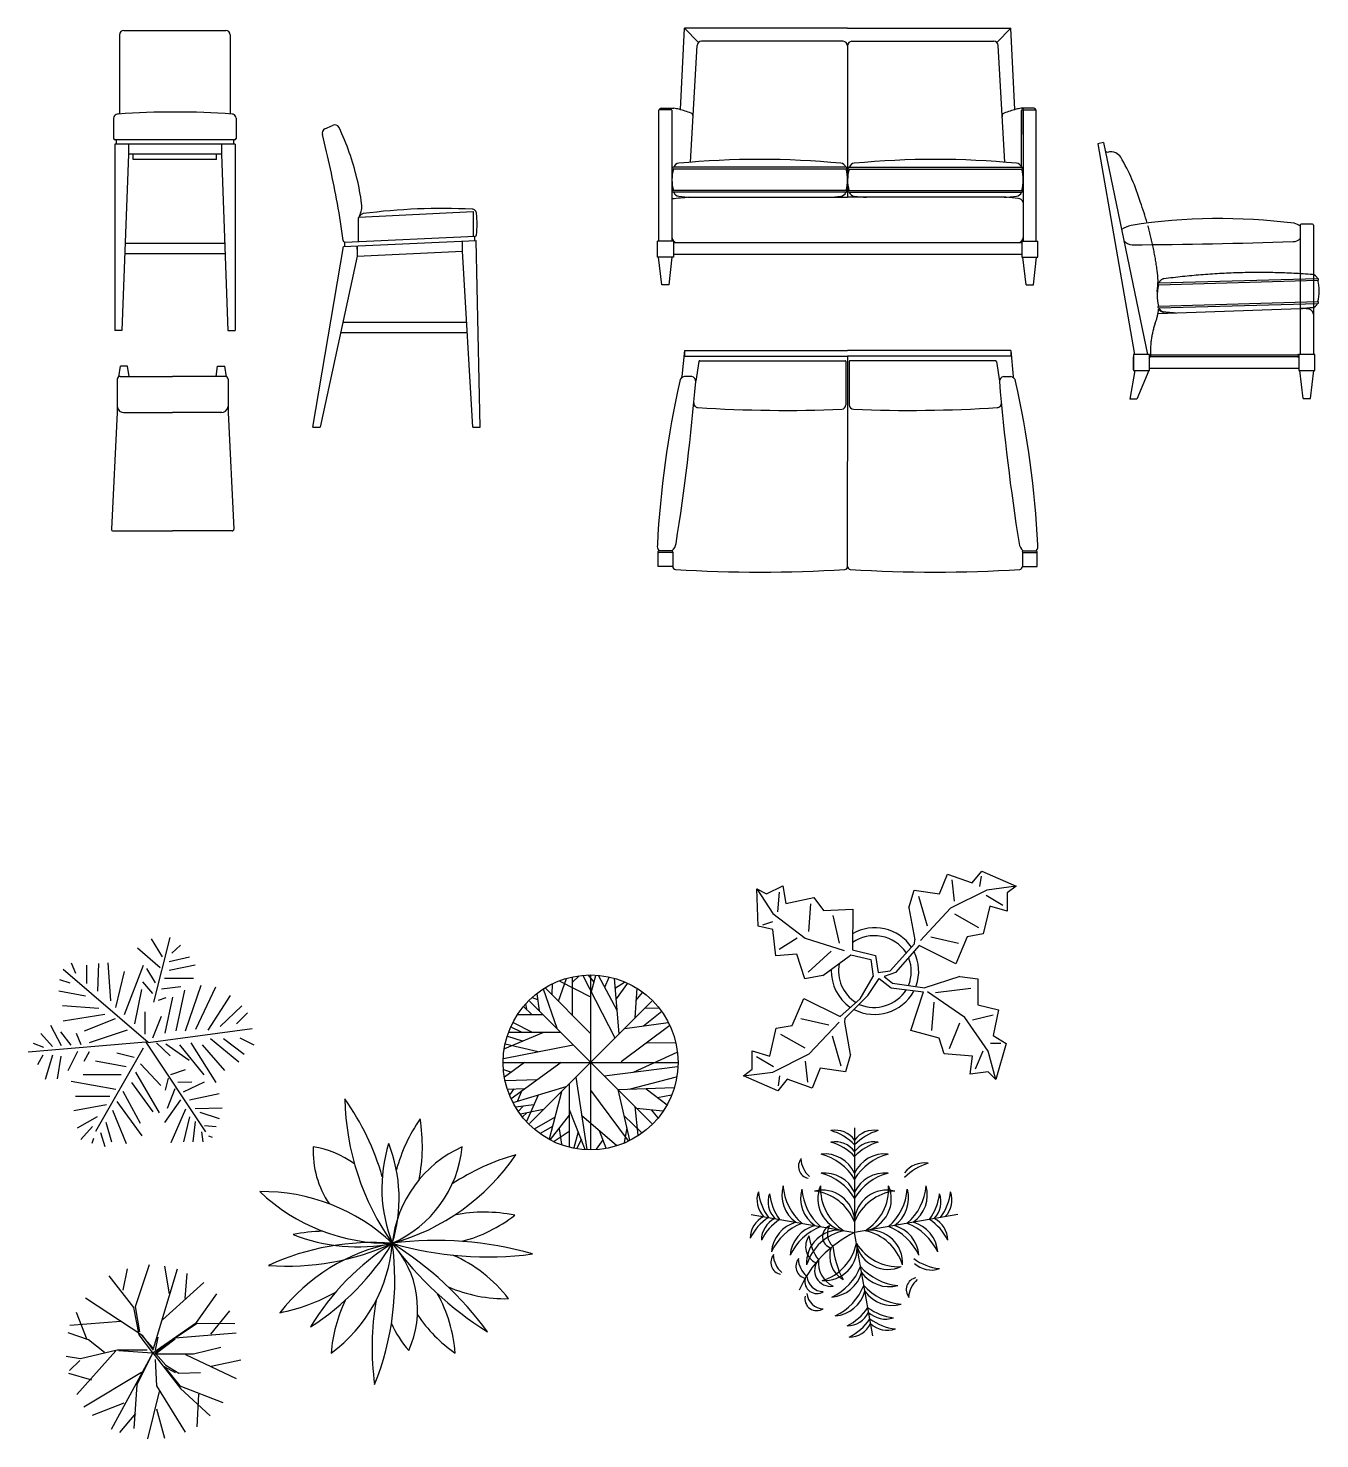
# Model space of a CAD drawing. Header units: millimetres. Extents: x 14385 to 129787, y 107826 to 186798.
# Drawn here: x 23398 to 27830, y 126425 to 131263 of the extents above; entities that cross this region are included whole.
import ezdxf

# ---------------------------------------------------------------- set-up
doc = ezdxf.new("R2010")
doc.units = ezdxf.units.MM
doc.header["$LTSCALE"] = 1000
doc.linetypes.add('DASHED', pattern=[0.75, 0.5, -0.25])
doc.layers.add('FF-FURN', color=51, linetype='Continuous')
doc.layers.add('FF-PLANTS', color=86, linetype='Continuous')

# ---------------------------------------------------------------- blocks, each defined once
blk = doc.blocks.new('A$C5A8562A2')
at = {"color": 250, "linetype": 'ByBlock'}
for p, q in [((20, 294.4), (-17.2, 356.3)), ((12.4, 257.3), (-65.7, 324)), ((43.8, 278.2), (113.4, 294.4)), ((52.4, 307.8), (81.9, 334.4)), ((-276.4, 237.6), (-291.7, 272.9)), ((-239.2, 202.9), (-239.2, 265.8)), ((-201, 177.2), (-198.2, 271.5)), ((-157.2, 143.9), (-165.8, 274.4)), ((-139.1, 121), (-109.6, 244.9)), ((-109.6, 97.2), (-44.8, 265.8)), ((-3.8, 205.8), (-33.3, 254.4)), ((43.8, 248.7), (132.4, 267.7)), ((-296.2, 205), (-331.5, 216.4)), ((-12.4, 168.6), (-46.7, 208.7)), ((27.6, 222), (126.7, 222)), ((100, 41), (153.4, 197.2)), ((-243.2, 160.3), (-334.6, 177.4)), ((-74.3, 64.8), (-50.5, 182.9)), ((6.7, 146.7), (33.3, 155.3)), ((17.2, 184.8), (83.8, 192.5)), ((29.5, 32.4), (56.2, 156.3)), ((67.7, 41), (97.2, 180.1)), ((135.3, 46.7), (203.9, 191.5)), ((177.2, 43.8), (253.5, 162)), ((-198.2, 118.1), (-322.1, 126.7)), ((-177.2, 97.2), (-320.1, 74.3)), ((-39.1, 29.5), (-39.1, 105.8)), ((218.2, 55.3), (292.5, 126.7)), ((274.4, 64.8), (312.5, 102.9)), ((-326.4, -10.4), (-363, 59.1)), ((-142, 81.9), (-247.7, 40)), ((-12.4, 17.2), (17.2, 91.5)), ((-357.3, -13.3), (-397.3, 31.4)), ((-292.4, -8.7), (-327.8, 37.2)), ((-258.3, -7.3), (-274.4, 31.4)), ((-101, 43.8), (-230.6, 0)), ((0, 0), (46.7, -44.8)), ((118.2, 0), (203.9, -136.2)), ((185.8, 14.3), (283, -65.7)), ((229.6, 14.3), (301.1, -39.1)), ((285.8, 17.2), (333.5, -6.7)), ((-386.8, -16.2), (-422.1, -2.9)), ((-389.7, -42.9), (-408.8, -75.3)), ((-357.3, -42.9), (-382.1, -125.8)), ((-327.8, -45.7), (-341.1, -123.9)), ((-271.2, -29.9), (-304, -96.2)), ((-230.6, -31.4), (-249.7, -63.8)), ((-77.2, -50.5), (-136.3, -36.2)), ((32.4, -3.8), (111.5, -59.1)), ((79.1, -6.7), (162, -109.6)), ((156.3, -6.7), (233.4, -95.3)), ((-103.9, -82.9), (-209.6, -62.9)), ((-55.4, -72.6), (15.1, -146)), ((48.6, -108.3), (100, -92.1)), ((-139.1, -160.1), (-292.5, -133.4)), ((-121, -109.6), (-251.5, -109.6)), ((-85.8, -136.2), (-12.4, -237.2)), ((-71.5, -101), (8.6, -240.1)), ((40.1, -121), (29.6, -162)), ((73.1, -135.5), (121.7, -133.6)), ((92.4, -168.6), (164.8, -134.3)), ((-160.1, -183.9), (-278.2, -183.9)), ((-115.3, -165.8), (-56.2, -275.4)), ((62.9, -158.2), (36.2, -224.9)), ((113.4, -195.3), (215.3, -174.4)), ((-171.5, -213.4), (-283.9, -233.4)), ((-150.5, -230.6), (-103.9, -345.9)), ((-136.3, -201), (-50.5, -319.2)), ((81.9, -195.3), (27.6, -273.5)), ((100, -227.7), (49.5, -343)), ((132.4, -224.9), (225.8, -223)), ((148.6, -238.2), (215.3, -260.1)), ((-203.9, -254.4), (-272.5, -292.5)), ((-219.1, -286.8), (-260.1, -331.6)), ((-174.4, -272.5), (-154.4, -340.1)), ((113.4, -254.4), (92.4, -340.1)), ((132.4, -270.6), (124.8, -340.1)), ((164.8, -283.9), (204.9, -286.8)), ((-216.3, -328.7), (-222, -345.9)), ((-192.5, -307.8), (-177.2, -355.4)), ((154.4, -305.8), (159.1, -340.1)), ((178.2, -319.2), (191.5, -324))]:
    blk.add_line(p, q, dxfattribs=at)
at = {"linetype": 'ByBlock'}
for p, q in [((-9.5, 139.1), (46.7, 361.1)), ((-28.3, 1.1), (-320.1, 251)), ((-28.3, 1.1), (327.8, 49.5)), ((-36.1, 2.3), (-440.2, -32.4)), ((-36.1, 2.3), (167.7, -305.8)), ((-45.8, -18.9), (-209.6, -304.9))]:
    blk.add_line(p, q, dxfattribs=at)
blk = doc.blocks.new('A$C11C5135B')
at = {"color": 0, "linetype": 'ByBlock'}
for p, q in [((-103.7, 218), (-89.5, 290.9)), ((-61.8, 161.6), (-13.4, 305.8)), ((0, 17.5), (82.7, 290.9)), ((54.9, 205.8), (39, 300.8)), ((-67.1, 158.5), (-151.8, 267.2)), ((30.5, 116.6), (172.6, 244.7)), ((108.3, 189.1), (115, 275.6)), ((147.1, 106.7), (217.5, 204.9)), ((-36.6, 61.7), (-233, 191.1)), ((-49.6, 64.8), (-67.1, 158.5)), ((-46.5, 74.7), (-61.8, 161.6)), ((197, 66.8), (262, 147.6)), ((-111.7, 110.5), (-286.9, 97)), ((-227.9, 47.6), (-264.4, 142)), ((-2.2, 2.9), (147.1, 106.7)), ((67.1, 49.5), (149.4, 104.4)), ((149.4, 104.4), (278.6, 103.7)), ((-223.3, 47.3), (-292.7, 71.7)), ((-2.2, 2.9), (-49.6, 64.8)), ((-41.9, 64.8), (0, 17.5)), ((0, 12.2), (-36.6, 61.7)), ((15.2, 57.2), (5.3, 12.2)), ((5.3, 2.3), (67.1, 49.5)), ((74.7, 49.5), (7.6, 0)), ((74.7, 54.9), (283.5, 71.7)), ((-128.8, 9.9), (-262.9, -139.5)), ((-124.3, 12.2), (-250.8, -17.5)), ((-168.5, 4.6), (-223.3, 47.3)), ((-2.2, 2.9), (-145.6, -259.3)), ((-22.1, 12.2), (-124.3, 12.2)), ((-4.6, 2.3), (-118.9, 9.9)), ((-2.3, 4.6), (-57.2, -106.7)), ((-2.2, 2.9), (92.2, -119.7)), ((0, 0), (137.2, 0)), ((7.6, 0), (42.7, -39.6)), ((137.2, 0), (230.9, 22.1)), ((-250.8, -17.5), (-300.3, -9.9)), ((-253.1, -22.9), (-288.1, -57.2)), ((5.3, -19.8), (9.9, -109.8)), ((75.2, -66), (37.3, -45)), ((37.3, -45), (89.9, -109.8)), ((42.7, -39.6), (86.9, -67.1)), ((109.7, -2.3), (283.5, -84.6)), ((198.1, -42.1), (299.1, -20.8)), ((-211.6, -90.3), (-290.2, -68)), ((-40.8, -64.6), (-239.2, -183.2)), ((86.9, -67.1), (161.6, -64.8)), ((-57.2, -106.7), (-67.1, -256.1)), ((19.8, -129.6), (-20.8, -291.8)), ((9.9, -109.8), (108.9, -269.2)), ((89.9, -109.8), (237.5, -166.9)), ((92.2, -119.7), (194.4, -213.4)), ((154.3, -138.7), (148.8, -250.9)), ((-101.4, -169.2), (-210.4, -211.8)), ((9.9, -189), (37.9, -289.2)), ((-62.4, -204.9), (-116.9, -270.4))]:
    blk.add_line(p, q, dxfattribs=at)
blk = doc.blocks.new('A$C7149405F')
at = {"color": 0, "linetype": 'ByBlock'}
for centre, radius, start, end in [((-881, -15.3), 884.7, 16.0441, 35.3335), ((725.3, 512.4), 884.7, 181.0347, 215.3335), ((583.3, 95.2), 587.4, 145.5383, 164.4558), ((-480.7, 333.1), 587.4, 348.8253, 9.2585), ((485.1, 189.9), 517.4, 162.7458, 201.4439), ((-490.5, 154.2), 517.4, 342.7458, 21.4439), ((51, 316.4), 319.3, 177.3463, 214.3867), ((-315.4, 15.5), 319.3, 53.6976, 81.4479), ((408.7, -41.1), 407.3, 113.8981, 174.104), ((-161.4, 373.1), 407.3, 293.8981, 354.104), ((-198.6, 730.2), 756.9, 285.4903, 325.7263), ((629, -425.6), 756.9, 105.4903, 123.6876), ((-441.6, -469.4), 647.4, 46.5624, 90.8436), ((-6, 648.1), 647.4, 226.5624, 270.8436), ((318.4, -409.2), 516.9, 78.242, 101.2871), ((108.9, 506.8), 516.9, 285.0191, 307.5292), ((-63.2, -855.5), 858.8, 85.5391, 114.6268), ((-354.3, 781.4), 858.8, 265.5391, 294.6268), ((129.4, -634.4), 647.4, 101.2054, 142.1916), ((-216.8, -557.6), 600.2, 91.7019, 101.5379), ((-116.5, 588.8), 600.2, 248.4565, 281.5379), ((476.6, -743.4), 881.8, 122.4479, 148.7105), ((-750, 458.7), 881.8, 302.4479, 328.7105), ((-511.8, 41.1), 516.9, 306.2366, 355.5237), ((-940.1, -126.9), 952.2, 337.9745, 7.6991), ((156.5, -1167.2), 1177.9, 73.8469, 97.4626), ((331.2, 1132.1), 1177.9, 253.8469, 277.4626), ((-248.8, -226), 339.2, 335.5328, 41.9453), ((962, 703.7), 1188.6, 216.2562, 237.9103), ((-627.9, -1006.3), 1188.6, 36.2562, 57.9103), ((15.5, -488.7), 489.5, 37.7343, 66.5513), ((-507.9, 397.6), 647.4, 281.2054, 299.3927), ((-288.5, -417), 509.7, 4.6144, 28.6926), ((390.7, 300.3), 489.5, 246.3876, 271.4044), ((309.1, -416.2), 516.9, 154.6443, 175.5237), ((886.3, -356.4), 952.2, 170.2861, 187.6991), ((312.3, -139.8), 339.2, 203.2839, 221.9453), ((511.6, 41.7), 509.7, 214.1854, 235.0337)]:
    blk.add_arc(centre, radius, start, end, dxfattribs=at)
blk = doc.blocks.new('A$C25AB1694')
at = {"color": 250}
for p, q in [((-62.694, 274.703), (-39.8065, 297.273)), ((-61.8135, 160.7215), (-62.694, 293.888)), ((-26.6025, 298.403), (82.5525, 83.9815)), ((12.13, 274.703), (-7.236, 299.528)), ((2.447, 243.104), (18.292, 298.403)), ((91.3555, 177.649), (27.095, 298.403)), ((49.1015, 257.7745), (64.0665, 292.758)), ((-163.046, 252.132), (-116.391, 117.837)), ((-156.004, 255.5175), (-1.0745, 100.909)), ((-132.236, 232.947), (-131.356, 269.058)), ((-110.229, 210.3765), (-82.9405, 288.243)), ((-105.828, 279.218), (-0.194, 225.047)), ((98.3975, 97.5235), (81.672, 288.243)), ((85.1935, 255.5175), (116.003, 275.833)), ((88.7145, 218.276), (127.447, 271.318)), ((158.2565, 254.389), (151.2145, 152.8215)), ((-219.384, 182.163), (-222.025, 201.348)), ((-200.8985, 222.79), (-182.4125, 216.019)), ((-185.0535, 235.204), (-176.25, 177.649)), ((155.616, 212.6335), (179.3835, 240.8465)), ((-249.3135, 164.107), (-163.9265, 164.107)), ((-229.067, 191.1915), (-202.659, 165.2355)), ((181.144, 125.737), (244.5245, 175.392)), ((185.5455, 185.549), (233.0805, 187.806)), ((-161.2855, 103.1665), (-295.9685, 46.74)), ((-280.1235, 104.295), (-104.067, 104.295)), ((-273.9615, 122.351), (-238.75, 105.4235)), ((-266.039, 137.022), (-200.8985, 104.295)), ((271.813, 126.8655), (104.5595, 1.599)), ((116.8835, 116.7085), (266.5315, 137.022)), ((-298.6095, 14.0125), (-60.053, 60.2825)), ((-293.328, 63.668), (-179.7715, 37.712)), ((-285.405, 89.624), (-235.229, 73.8245)), ((192.5875, 67.0535), (291.1795, 68.182)), ((-273.081, -123.6675), (-101.4265, 0.4705)), ((146.813, -33.3855), (297.341, 35.455)), ((-298.6095, -24.357), (-271.3205, -33.3855)), ((-226.4265, -0.658), (-295.0885, -50.3135)), ((46.461, -45.799), (298.2215, -14.2005)), ((-292.4475, -61.5985), (-182.4125, -58.213)), ((-285.405, -92.069), (-226.4265, -89.812)), ((-263.3985, -90.94), (-277.483, -110.1255)), ((-266.039, -137.21), (-83.8205, -83.0405)), ((-236.1095, -96.583), (-251.074, -131.5675)), ((-74.1375, -75.141), (-73.2575, -288.4325)), ((-50.37, -50.3135), (-12.518, -298.589)), ((-0.194, -95.4545), (129.2075, -269.2475)), ((93.116, -93.197), (133.609, -266.9905)), ((93.996, -93.197), (286.778, -86.4265)), ((131.8485, -92.069), (294.7005, -49.1845)), ((190.827, -90.94), (262.13, -145.1095)), ((-194.736, -145.1095), (-257.236, -153.009)), ((-179.7715, -112.3825), (-220.2645, -202.6645)), ((-99.6655, -101.097), (-142.7995, -263.605)), ((229.5595, -120.282), (277.975, -111.254)), ((-232.5885, -150.752), (-247.553, -167.68)), ((-162.1655, -162.0375), (-240.5105, -177.837)), ((-218.504, -173.3225), (-233.4685, -186.865)), ((-123.4335, -189.122), (-193.856, -228.6205)), ((-73.2575, -181.2225), (-138.3985, -264.7335)), ((-73.2575, -160.909), (-19.56, -297.461)), ((-31.004, -181.2225), (89.595, -285.047)), ((114.2425, -182.351), (176.7425, -242.163)), ((152.095, -150.752), (161.778, -250.0625)), ((157.3765, -156.395), (248.0455, -166.5515)), ((207.5525, -163.166), (230.44, -190.2505)), ((-131.356, -219.5925), (-173.6095, -243.2915)), ((-73.2575, -236.5205), (-125.194, -271.5045)), ((-107.5885, -227.492), (-99.6655, -280.5325)), ((-42.4475, -237.649), (-57.4125, -292.9465)), ((29.7355, -233.1345), (52.623, -292.9465)), ((123.926, -224.1065), (115.123, -274.89)), ((-31.884, -263.605), (-46.849, -294.075)), ((42.0595, -265.862), (19.172, -297.461))]:
    blk.add_line(p, q, dxfattribs=at)
at = {"color": 8}
for p, q in [((0, 299.998), (0, -300)), ((210, -210), (-210, 210)), ((210, 210), (-210, -210)), ((-300, 0), (300, 0))]:
    blk.add_line(p, q, dxfattribs=at)
at = {"color": 0}
blk.add_circle((0, 0), 300, dxfattribs=at)
blk = doc.blocks.new('A$C71F602D7')
at = {"color": 0}
for p in [(36.3, 353.6), (-318.3, 56.1), (390.8, 56.1), (98.8, -360.9)]:
    blk.add_line(p, (36.3, -6.4), dxfattribs=at)
for centre, radius, start, end in [((-30.7, 261.8), 83.1, 36.29, 99.6243), ((-98.1, 164.5), 187, 44.0763, 73.3794), ((103.2, 261.8), 83.1, 80.3757, 143.71), ((170.6, 164.5), 187, 106.6206, 135.9237), ((-30.7, 222.2), 83.1, 36.29, 99.6243), ((-98.1, 124.9), 187, 44.0763, 73.3794), ((103.2, 222.2), 83.1, 80.3757, 143.71), ((170.6, 124.9), 187, 106.6206, 135.9237), ((-114.9, 220.9), 41.4, 139.742, 258.7475), ((-58.8, 253.7), 90.1, 184.618, 228.2106), ((-67.8, 148.6), 115.1, 25.2489, 95.3937), ((-128.4, 76.8), 192.9, 31.3712, 75.0366), ((140.4, 148.6), 115.1, 84.6063, 154.7511), ((201, 76.8), 192.9, 104.9634, 148.6288), ((-67.8, 83.1), 115.1, 25.2489, 95.3937), ((-128.4, 11.3), 192.9, 31.3712, 75.0366), ((140.4, 83.1), 115.1, 84.6063, 154.7511), ((201, 11.3), 192.9, 104.9634, 148.6288), ((274.7, 149.5), 83.1, 80.3757, 143.71), ((342.1, 52.2), 187, 106.6206, 135.9237), ((-98.3, 123), 115.1, 164.6063, 234.7511), ((-17.1, 170.3), 192.9, 184.9634, 228.6288), ((22.4, 108.9), 112.2, 156.3654, 256.5741), ((89.1, 144.5), 169.7, 176.8122, 238.3335), ((-16.5, 144.5), 169.7, 301.6665, 3.1878), ((50.1, 108.9), 112.2, 283.4259, 23.6346), ((89.6, 170.3), 192.9, 311.3712, 355.0366), ((170.8, 123), 115.1, 305.2489, 15.3937), ((-215.6, 106), 83.1, 160.3757, 223.71), ((-108.1, 155.5), 187, 186.6206, 215.9237), ((-177.2, 99.3), 83.1, 160.3757, 223.71), ((-69.7, 148.7), 187, 186.6206, 215.9237), ((-33.8, 111.7), 115.1, 164.6063, 234.7511), ((47.4, 158.9), 192.9, 184.9634, 228.6288), ((-74.9, 27.3), 112.2, 3.4259, 103.6346), ((-121.5, -32.2), 169.7, 21.6665, 83.1878), ((147.4, 27.3), 112.2, 76.3654, 176.5741), ((194, -32.2), 169.7, 96.8122, 158.3335), ((25.1, 158.9), 192.9, 311.3712, 355.0366), ((106.4, 111.7), 115.1, 305.2489, 15.3937), ((142.2, 148.7), 187, 324.0763, 353.3794), ((249.8, 99.3), 83.1, 316.29, 19.6243), ((180.1, 155.4), 187, 324.0763, 353.3794), ((287.6, 105.9), 83.1, 316.29, 19.6243), ((-238.8, -25.9), 83.1, 116.29, 179.6243), ((-154.7, -109.2), 187, 124.0763, 153.3794), ((-200.5, -32.7), 83.1, 116.29, 179.6243), ((-116.4, -115.9), 187, 124.0763, 153.3794), ((-134.4, -82), 115.1, 105.2489, 175.3937), ((-74.3, -154.2), 192.9, 111.3712, 155.0366), ((-70, -93.4), 115.1, 105.2489, 175.3937), ((-9.8, -165.5), 192.9, 111.3712, 155.0366), ((-16.2, -110), 112.2, 83.4259, 183.6346), ((34.3, -166.2), 169.7, 101.6665, 163.1878), ((-33, -19.9), 40.5, 114.2257, 255.1279), ((-0.8, -10.6), 56.2, 150.4398, 228.6694), ((38.2, -166.2), 169.7, 16.8122, 78.3335), ((88.7, -110), 112.2, 356.3654, 96.5741), ((82.3, -165.5), 192.9, 24.9634, 68.6288), ((142.5, -93.4), 115.1, 4.6063, 74.7511), ((146.8, -154.2), 192.9, 24.9634, 68.6288), ((207, -82), 115.1, 4.6063, 74.7511), ((188.9, -115.9), 187, 26.6206, 55.9237), ((273, -32.7), 83.1, 0.3757, 63.71), ((203.6, -357.5), 388.9, 115.4772, 156.6585), ((-69, -53.8), 62.6, 144.9865, 244.4034), ((58.2, 5.9), 180, 187.5759, 215.8942), ((-123.5, -8.4), 169.7, 286.8122, 348.3335), ((-67.3, -58.9), 112.2, 266.3654, 6.5741), ((151.6, -20.3), 112.2, 193.4259, 293.6346), ((187.1, 46.4), 169.7, 211.6665, 273.1878), ((-209.6, -108.5), 41.4, 139.742, 258.7475), ((-153.6, -75.7), 90.1, 184.618, 228.2106), ((-123.9, -122), 41.4, 139.742, 258.7475), ((-67.8, -89.2), 90.1, 184.618, 228.2106), ((44.2, -87.4), 93.3, 161.4477, 239.3672), ((264.9, -24.2), 304.1, 185.4007, 208.139), ((348.8, 55.9), 187, 234.0763, 263.3794), ((-45.8, -135.6), 55.1, 138.8744, 278.9763), ((2.1, -109.1), 90, 173.7536, 244.097), ((-122.9, -52.4), 192.9, 294.9634, 338.6288), ((-50.7, -112.6), 115.1, 274.6063, 344.7511), ((201.6, 4.8), 192.9, 221.3712, 265.0366), ((154.3, -76.5), 115.1, 215.2489, 285.3937), ((299.4, -51.7), 83.1, 226.29, 289.6243), ((-93.4, -174.3), 41, 167.0577, 302.8533), ((-69.7, -151.2), 57.6, 185.1845, 268.654), ((-111.5, -116.9), 192.9, 294.9634, 338.6288), ((212.9, -59.7), 192.9, 221.3712, 265.0366), ((255.1, -201.9), 41.4, 101.2525, 220.258), ((311.2, -234.7), 90.1, 131.7894, 175.382), ((-93.4, -233), 41, 167.0577, 302.8533), ((-69.7, -209.8), 57.6, 185.1845, 268.654), ((-39.3, -177.1), 115.1, 274.6063, 344.7511), ((165.7, -141), 115.1, 215.2489, 285.3937), ((-73.2, -159), 187, 296.6206, 325.9237), ((10, -243.1), 83.1, 270.3757, 333.71), ((191.4, -112.4), 187, 234.0763, 263.3794), ((141.9, -219.9), 83.1, 226.29, 289.6243), ((-66.4, -197.7), 187, 296.6206, 325.9237), ((16.8, -281.8), 83.1, 270.3757, 333.71), ((198.2, -151), 187, 234.0763, 263.3794), ((148.7, -258.5), 83.1, 226.29, 289.6243)]:
    blk.add_arc(centre, radius, start, end, dxfattribs=at)
blk = doc.blocks.new('A$C712B5A34')
at = {"color": 0}
for p, q in [((231.62875, 254.245), (258.97375, 321.8075)), ((258.97375, 321.8075), (344.04375, 292)), ((274.02125, 301.84), (281.68375, 229.3575)), ((344.04375, 292), (376.45125, 332.0725)), ((373.99125, 314.5675), (369.07125, 279.5575)), ((376.45125, 332.0725), (494.07125, 279.84)), ((-390.94625, 142.7975), (-395.56125, 271.41)), ((-395.56125, 271.41), (-362.14625, 254.385)), ((-395.56125, 271.41), (-340.29625, 187.135)), ((-362.14625, 254.385), (-306.03625, 281.9125)), ((-323.48375, 192.6), (-317.38625, 259.6375)), ((-306.03625, 281.9125), (-295.32125, 220.3375)), ((-295.32125, 220.3375), (-200.12125, 241.975)), ((-200.12125, 241.975), (-166.92125, 197)), ((126.73625, 206.505), (144.09875, 266.545)), ((144.09875, 266.545), (231.62875, 254.245)), ((159.14625, 246.58), (189.37875, 144.1475)), ((394.09875, 267.1125), (269.24125, 204.33)), ((391.63875, 249.6075), (449.21875, 214.7375)), ((494.07125, 279.84), (394.09875, 267.1125)), ((494.07125, 279.84), (464.12125, 257.2725)), ((464.12125, 257.2725), (464.26375, 194.7725)), ((-211.47125, 219.7), (-217.78375, 124.7125)), ((-166.92125, 197), (-66.25875, 201.8275)), ((-66.25875, 201.8275), (-67.32125, 62.0775)), ((126.73625, 206.505), (146.98625, 96.5525)), ((269.24125, 204.33), (166.56875, 94.545)), ((404.22375, 212.1375), (381.93875, 117.085)), ((464.26375, 194.7725), (404.22375, 212.1375)), ((-374.13375, 148.26), (-340.50875, 159.185)), ((-340.29625, 187.135), (-229.13375, 102.4375)), ((-111.87125, 84.775), (-133.50875, 179.975)), ((366.89375, 137.0525), (284.28625, 184.365)), ((-340.72125, 131.235), (-390.94625, 142.7975)), ((-330.21875, 41.71), (-340.72125, 131.235)), ((-318.87125, 63.985), (-257.08375, 102.65)), ((-229.13375, 102.4375), (-95.34125, 59.195)), ((201.96375, 106.6775), (297.01375, 84.3925)), ((326.96375, 106.96), (287.17375, 14.37)), ((381.93875, 117.085), (326.96375, 106.96)), ((-218.84375, -15.0375), (-140.03125, 57.0375)), ((-67.32125, 62.0775), (11.44375, 42.3825)), ((62.30375, -9.78), (145.31625, 82.34)), ((162.03125, 76.585), (80.10625, -16.3)), ((145.31625, 82.34), (146.98625, 96.5525)), ((287.17375, 14.37), (162.03125, 76.585)), ((-257.50875, 46.75), (-330.21875, 41.71)), ((-230.19375, -37.3125), (-257.50875, 46.75)), ((-168.61875, -26.6), (-78.66875, 39.8025)), ((-78.66875, 39.8025), (-73.07625, 45.3625)), ((-73.07625, 45.3625), (-3.81375, 29.3425)), ((-3.81375, 29.3425), (-3.81375, 29.3425)), ((-3.81375, 29.3425), (3.81375, -29.3425)), ((11.44375, 42.3825), (21.61625, -16.3)), ((-168.61875, -26.6), (-230.19375, -37.3125)), ((-41.02375, -105.895), (3.81375, -29.3425)), ((-13.98625, -94.545), (24.15875, -35.8625)), ((21.61625, -16.3), (62.30375, -9.78)), ((24.15875, -35.8625), (65.56875, -67.815)), ((80.10625, -16.3), (41.95875, -29.3425)), ((41.95875, -29.3425), (69.93375, -52.1625)), ((300.96375, -29.0575), (181.82625, -68.4625)), ((300.96375, -29.0575), (362.83625, -37.895)), ((362.83625, -37.895), (362.83625, -126.285)), ((-91.99625, -172.4775), (-13.98625, -94.545)), ((65.56875, -67.815), (177.22125, -82.09)), ((69.93375, -52.1625), (181.82625, -68.4625)), ((133.02625, -214.6725), (177.22125, -82.09)), ((318.64375, -170.4775), (189.92625, -82.455)), ((218.31125, -84.1575), (339.38375, -69.785)), ((-273.64125, -197.0975), (-233.85125, -104.5075)), ((-233.85125, -104.5075), (-108.70875, -166.7225)), ((-41.02375, -105.895), (-108.70875, -166.7225)), ((212.57625, -117.445), (203.73875, -214.6725)), ((362.83625, -126.285), (433.54625, -143.9625)), ((433.54625, -143.9625), (415.86875, -232.35)), ((-148.64125, -196.815), (-243.69125, -174.53)), ((-215.91875, -294.4675), (-113.16625, -185.83)), ((-93.66375, -186.69), (-91.99625, -172.4775)), ((-73.41375, -296.6425), (-93.66375, -186.69)), ((265.60875, -276.545), (300.96375, -188.1575)), ((398.19125, -285.3825), (318.64375, -170.4775)), ((415.86875, -161.64), (345.15875, -179.3175)), ((-350.90125, -302.2725), (-328.61875, -207.2225)), ((-328.61875, -207.2225), (-273.64125, -197.0975)), ((-313.57375, -227.1875), (-230.96375, -274.5)), ((-105.82375, -336.7175), (-136.05625, -234.285)), ((230.25375, -241.19), (133.02625, -214.6725)), ((247.93125, -294.2225), (230.25375, -241.19)), ((415.86875, -232.35), (460.06375, -258.8675)), ((-410.80125, -347.41), (-410.94125, -284.91)), ((-410.94125, -284.91), (-350.90125, -302.2725)), ((380.51375, -285.3825), (353.99875, -347.255)), ((424.70875, -382.61), (398.19125, -285.3825)), ((442.38625, -258.8675), (407.03125, -258.8675)), ((460.06375, -258.8675), (424.70875, -382.61)), ((-338.31625, -339.745), (-395.89625, -304.875)), ((-340.77625, -357.25), (-215.91875, -294.4675)), ((-220.69875, -391.9775), (-228.36375, -319.495)), ((-73.41375, -296.6425), (-90.77875, -356.6825)), ((345.15875, -303.0625), (247.93125, -294.2225)), ((336.32125, -364.9325), (345.15875, -303.0625)), ((-440.74875, -369.9775), (-410.80125, -347.41)), ((-440.74875, -369.9775), (-340.77625, -357.25)), ((-323.12875, -422.21), (-440.74875, -369.9775)), ((-290.72125, -382.1375), (-323.12875, -422.21)), ((-320.66875, -404.705), (-315.74875, -369.695)), ((-205.65375, -411.945), (-290.72125, -382.1375)), ((-178.30625, -344.3825), (-205.65375, -411.945)), ((-90.77875, -356.6825), (-178.30625, -344.3825)), ((398.19125, -356.095), (336.32125, -364.9325)), ((424.70875, -382.61), (398.19125, -356.095))]:
    blk.add_line(p, q, dxfattribs=at)
for centre, radius, start, end in [((9.45125, -15.525), 153.1877, 34.37569, 120.1028), ((7.94875, -20.7125), 131.15333, 33.82192, 124.9414), ((7.00125, -12.115), 153.22063, 341.2017, 26.09184), ((10.22125, -11.365), 125, 168.1647, 238.6725), ((2.79125, -11.32), 131.93827, 338.4094, 20.03007), ((10.22125, -11.365), 150, 178.6147, 235.1169), ((8.86625, -5.9625), 153.73092, 242.5812, 331.2714), ((6.69625, -3.31), 132.2065, 247.3711, 327.472)]:
    blk.add_arc(centre, radius, start, end, dxfattribs=at)
blk = doc.blocks.new('做成ACAD TuKuai0320')
at = {"linetype": 'Continuous', "ltscale": 15}
for p, q in [((-583, 1577.2), (-569.4, 1856.4)), ((-521.1, 1807.3), (-569.4, 1856.4)), ((-9.4, 1856.4), (-569.4, 1856.4)), ((-9.4, 1856.4), (550.6, 1856.4)), ((502.4, 1807.3), (550.6, 1856.4)), ((564.3, 1577.2), (550.6, 1856.4)), ((-548.4, 1396.8), (-525.7, 1797.2)), ((-24.4, 1811.4), (-510.8, 1811.4)), ((-9.4, 1796.4), (-9.4, 1276.4)), ((5.6, 1811.4), (492, 1811.4)), ((529.6, 1396.8), (507, 1797.2)), ((-656.9, 1126.4), (-656.9, 1575.4)), ((-612.9, 1576.4), (-655.9, 1576.4)), ((-648.9, 1581.6), (-605.4, 1581.6)), ((-611.9, 1575.4), (-611.9, 1126.4)), ((630.2, 1581.6), (586.6, 1581.6)), ((587.1, 1379.5), (587.1, 1573.6)), ((593.1, 1575.4), (593.1, 1126.4)), ((593.1, 1491.6), (593.1, 1575.4)), ((594.1, 1576.4), (637.1, 1576.4)), ((638.1, 1126.4), (638.1, 1575.4)), ((868.4, 1464.4), (848.9, 1460.1)), ((848.9, 1460.1), (975.5, 737.4)), ((868.4, 1464.4), (1020.2, 737.4)), ((-552.4, 1276.4), (-9.4, 1276.4)), ((533.7, 1276.4), (-9.4, 1276.4)), ((1543.9, 1181.8), (1543.9, 737.4)), ((1585.9, 1184.4), (1546.9, 1184.4)), ((1588.9, 1181.4), (1588.9, 737.4)), ((-661.9, 1071.4), (-661.9, 1126.4)), ((-606.9, 1126.4), (-661.9, 1126.4)), ((-606.9, 1126.6), (-606.9, 1071.4)), ((-606.9, 1121.4), (588.1, 1121.4)), ((588.1, 1126.6), (588.1, 1071.4)), ((588.1, 1126.4), (643.1, 1126.4)), ((643.1, 1071.4), (643.1, 1126.4)), ((-606.9, 1071.4), (-661.9, 1071.4)), ((-646.9, 976.4), (-657.9, 1071.4)), ((-621.9, 976.4), (-610.9, 1071.4)), ((-606.9, 1081.4), (588.1, 1081.4)), ((588.1, 1071.4), (643.1, 1071.4)), ((603.1, 976.4), (592.1, 1071.4)), ((628.1, 976.4), (639.1, 1071.4)), ((-621.9, 976.4), (-646.9, 976.4)), ((603.1, 976.4), (628.1, 976.4)), ((613.1, 976.4), (628.1, 976.4)), ((-569.4, 750.6), (-577.7, 661.4)), ((-569.4, 750.6), (-9.4, 750.8)), ((-569.4, 750.6), (-569.4, 731.2)), ((-569.4, 731.2), (-9.4, 731.4)), ((550.6, 750.6), (-9.4, 750.8)), ((550.6, 731.2), (-9.4, 731.4)), ((550.6, 750.6), (550.6, 731.2)), ((550.6, 750.6), (559, 661.4)), ((971.9, 684.4), (971.9, 729.4)), ((1533.9, 735.4), (1026.9, 735.4)), ((1538.9, 729.4), (1030.1, 729.4)), ((-519.7, 713.4), (-530.3, 645.5)), ((-516.7, 716), (-17.4, 716)), ((-15.4, 714), (-15.3, 564.6)), ((-3.4, 714), (-3.4, 564.6)), ((498, 716), (-1.4, 716)), ((501, 713.4), (511.6, 645.5)), ((976.5, 682.4), (958.5, 584.4)), ((1024.2, 682.4), (983.5, 584.4)), ((1538.9, 689.4), (1026.9, 689.4)), ((1553.9, 586.8), (1542.5, 682.4)), ((1578.9, 586.8), (1590.3, 682.4)), ((-544.3, 661.4), (-569.1, 661.4)), ((525.6, 661.4), (550.4, 661.4)), ((983.5, 584.4), (958.5, 584.4)), ((1553.9, 586.8), (1578.9, 586.8)), ((-659.4, 10.6), (-659.4, 59.5)), ((-611.9, 64.1), (-656.9, 64.1)), ((-611.9, 58.1), (-656.9, 58.1)), ((-609.4, 59.4), (-609.4, 10)), ((590.7, 59.4), (590.6, 10)), ((593.1, 64.1), (638.1, 64.1)), ((593.1, 58.1), (638.1, 58.1)), ((640.6, 10.6), (640.6, 59.5)), ((-609.4, 10.6), (-659.4, 10.6)), ((-609.4, 13.1), (-609.4, 10.6)), ((-609.4, 13.1), (-609.4, 13.1)), ((590.6, 13.1), (590.6, 13.1)), ((590.6, 13.1), (590.6, 10.6)), ((590.6, 10.6), (640.6, 10.6))]:
    blk.add_line(p, q, dxfattribs=at)
at = {"color": 57, "linetype": 'Continuous', "ltscale": 15}
for p, q in [((-14.4, 1379.3), (-606.9, 1379.3)), ((-14.4, 1373.3), (-606.9, 1373.3)), ((-4.4, 1379.3), (588.1, 1379.3)), ((-4.4, 1373.3), (588.1, 1373.3)), ((-14, 1300.1), (-606.9, 1300.1)), ((-14.4, 1294.1), (-606.9, 1294.1)), ((-4.7, 1300.1), (588.1, 1300.1)), ((-4.4, 1294.1), (588.1, 1294.1))]:
    blk.add_line(p, q, dxfattribs=at)
at = {"color": 57, "linetype": 'DASHED', "ltscale": 4}
for p, q in [((1058, 982.7), (1603.8, 997.7)), ((1058, 976.7), (1603.8, 991.7)), ((1055.7, 877.7), (1543.9, 894.9)), ((1057.7, 903.5), (1603.8, 918.5)), ((1058, 897.5), (1603.8, 912.5))]:
    blk.add_line(p, q, dxfattribs=at)
at = {"linetype": 'Continuous'}
blk.add_lwpolyline([(-9.4, 10), (-9.1, 731.4)], dxfattribs=at)
at = {"linetype": 'Continuous', "ltscale": 15}
for points in [[(971.9, 682.4), (1026.9, 682.4), (1026.9, 737.4), (971.9, 737.4)], [(1538.9, 682.4), (1593.9, 682.4), (1593.9, 737.4), (1538.9, 737.4)]]:
    blk.add_lwpolyline(points, close=True, dxfattribs=at)
for centre, radius, start, end in [((-510.8, 1796.4), 15, 90, 176.7663), ((-24.4, 1796.4), 15, 0, 90), ((5.6, 1796.4), 15, 90, 180), ((492, 1796.4), 15, 3.2337, 90), ((-655.9, 1575.4), 1, 90, 180), ((-649.2, 1574.9), 6.69, 87.6408, 166.9811), ((-612.9, 1575.4), 1, 0, 90), ((-613.1, 1484.8), 97.1, 74.6187, 85.4461), ((-707.1, 1145.1), 449.5, 69.0812, 74.5465), ((-550.2, 1555.4), 10.3, 13.7627, 69.2693), ((-555.5, 1553.2), 16, 357.5394, 16.9686), ((536.8, 1553.2), 16, 163.0314, 182.4606), ((531.5, 1555.4), 10.3, 110.7307, 166.2373), ((688.4, 1145.1), 449.5, 105.4535, 110.9188), ((594.4, 1484.8), 97.1, 94.5539, 105.3813), ((595.6, 1573.1), 8.43, 89.4471, 176.7011), ((594.1, 1575.4), 1, 90, 180), ((594.1, 1575.4), 1, 90, 180), ((630.5, 1574.9), 6.69, 13.0189, 92.3592), ((637.1, 1575.4), 1, 0, 90), ((637.1, 1575.4), 1, 0, 90), ((-310.6, -1495.8), 2902.3, 84.5008, 95.4992), ((291.9, -1495.8), 2902.3, 84.5008, 95.4992), ((878.9, 1428.9), 3.16, 21.4947, 168.0495), ((895.2, 1394.1), 38.3, 65.0597, 110.3687), ((888.6, 1387.2), 47.5, 34.1564, 61.4069), ((313.3, 1052.9), 712.7, 16.7894, 30.421), ((-479.3, 1337.2), 132.8, 164.2193, 196.2148), ((-606.9, 1376.3), 3, 90, 270), ((-586.9, 1373.3), 20, 95.4013, 162.5424), ((-34.4, 1373.3), 20, 17.4576, 84.5987), ((-14.4, 1376.3), 3, 270, 90), ((-148.5, 1336.1), 139.2, 344.9959, 15.4871), ((129.8, 1336.1), 139.2, 164.5129, 195.0041), ((-4.4, 1376.3), 3, 90, 270), ((15.6, 1373.3), 20, 95.4013, 162.5424), ((568.1, 1373.3), 20, 17.4576, 84.5987), ((588.1, 1376.3), 3, 270, 90), ((460.6, 1337.2), 132.8, 343.7852, 15.7807), ((-316.5, -1616.3), 2902.3, 94.6618, 95.8403), ((-606.9, 1297.1), 3, 90, 270), ((-586.9, 1300.1), 20, 197.4576, 264.5987), ((-310.6, 4169.1), 2902.3, 264.5008, 265.3382), ((-310.6, 4169.1), 2902.3, 274.6618, 275.4992), ((-34.4, 1300.1), 20, 275.4013, 342.5424), ((-14.4, 1297.1), 3, 270, 90), ((-4.4, 1297.1), 3, 90, 270), ((15.6, 1300.1), 20, 197.4576, 264.5987), ((291.9, 4169.1), 2902.3, 264.5008, 265.3382), ((291.9, 4169.1), 2902.3, 274.6618, 275.4992), ((297.8, -1616.3), 2902.3, 84.5008, 85.3382), ((568.1, 1300.1), 20, 275.4013, 342.5424), ((574.1, 1252.8), 20, 17.4576, 84.5987), ((588.1, 1297.1), 3, 270, 90), ((4.1, 900.1), 1054.4, 15.8352, 19.8908), ((988.8, 1079.4), 103.9, 104.1396, 123.92), ((1269.2, -819.5), 2022.9, 82.7979, 98.6951), ((1507.5, 1126.4), 63, 54.6385, 75.8857), ((1546.9, 1181.4), 3, 90, 180), ((1585.9, 1181.4), 3, 0, 90), ((-594.4, 1138.9), 17.5, 181.3725, 269.5428), ((575.6, 1138.9), 17.5, 270.4572, 358.6275), ((971.4, 1158), 44.8, 223.225, 263.8351), ((776.7, 24682.4), 23569.7, 270.46165, 271.80484), ((1518.3, 1160.5), 36.1, 271.2001, 315.2103), ((1583.8, 991.7), 20, 17.4576, 84.5987), ((1603.8, 994.7), 3, 270, 90), ((1476.2, 955.6), 132.8, 343.7852, 15.7807), ((1583.8, 918.5), 20, 275.4013, 342.5424), ((1603.8, 915.5), 3, 270, 90), ((1030.1, 739.4), 10, 251.2246, 270), ((1533.9, 739.4), 4, 270, 360), ((1533.9, 739.4), 10, 270, 299.9999), ((-516.7, 713), 3, 90, 171.1089), ((-17.4, 714), 2, 0, 90.0261), ((-1.4, 714), 2, 89.9739, 180), ((498, 713), 3, 8.8911, 90), ((2648.3, -81.3), 3314.4, 167.3378, 177.1334), ((-8009.4, 1271.4), 7505.3, 350.93466, 355.20579), ((-567.2, 643.1), 18.4, 96.5187, 173.3675), ((-566.2, 653.5), 13.9, 145.5137, 167.1838), ((-546.9, 645.1), 16.6, 353.5033, 80.9051), ((528.2, 645.1), 16.6, 99.0949, 186.4967), ((7990.7, 1271.4), 7505.3, 184.79421, 189.06534), ((548.5, 643.1), 18.4, 6.6325, 83.4813), ((547.5, 653.5), 13.9, 12.8162, 34.4863), ((-2667, -81.3), 3314.4, 2.8666, 12.6622), ((-522.3, 570.3), 15, 174.6169, 266.9135), ((-222.9, 5135.1), 4589.6, 266.2498, 272.4149), ((-30.3, 564.6), 15, 273.0791, 0.0262), ((11.6, 564.6), 15, 179.9738, 266.9209), ((204.2, 5135.1), 4589.6, 267.5851, 273.7502), ((503.5, 570.3), 15, 273.0865, 5.3831), ((-640.4, 79.5), 22.2, 166.9641, 223.8332), ((-656.9, 61.1), 3, 90, 270), ((-634.8, 93.5), 37.2, 308.0142, 352.9616), ((-611.9, 61.1), 3, 270, 90), ((616.1, 93.5), 37.2, 187.0384, 231.9858), ((593.1, 61.1), 3, 90, 270), ((621.6, 79.5), 22.2, 316.1668, 13.0359), ((638.1, 61.1), 3, 270, 90), ((-599.4, 10), 10, 180.0221, 266.323), ((-309.4, 4550.8), 4560, 266.3457, 273.6543), ((-19.4, 10), 10, 273.677, 359.9779), ((0.6, 10), 10, 180.0221, 266.323), ((290.6, 4550.8), 4560, 266.3457, 273.6543), ((580.6, 10), 10, 273.677, 359.9779)]:
    blk.add_arc(centre, radius, start, end, dxfattribs=at)
at = {"color": 57, "linetype": 'DASHED', "ltscale": 4}
for centre, radius, start, end in [((-22.1, 883.6), 1084.1, 7.3102, 15.776), ((857.5, 989.8), 198.2, 348.9056, 9.2246), ((1402.2, -1419.8), 2438.3, 85.6862, 97.6863), ((1192.1, 939.5), 139.2, 164.5129, 195.0041), ((1058, 979.7), 3, 90, 270), ((1078, 976.7), 20, 95.4013, 162.5424), ((900.5, 905.4), 157.6, 337.4764, 355.2787), ((1058, 900.5), 3, 90, 270), ((1082.5, 916.3), 34.5, 223.818, 257.8549), ((1078, 903.5), 20, 197.4576, 264.5987), ((1354.2, 3772.6), 2902.3, 264.5008, 265.3382), ((1307.5, 3787.6), 2902.3, 274.6618, 275.4992), ((1552.1, 763.5), 131.6, 80.889, 93.5712), ((1568.2, 873.2), 20.8, 5.2985, 76.8187), ((1327.7, 747.7), 297.9, 160.9279, 183.5073)]:
    blk.add_arc(centre, radius, start, end, dxfattribs=at)
blk = doc.blocks.new('A$C17E352C6')
at = {"linetype": 'Continuous', "ltscale": 15}
for p, q in [((-182.3, 295.5), (-176.7, 331.7)), ((-177.3, 296.9), (2.7, 296.9)), ((-151.7, 331.7), (-176.7, 331.7)), ((-146.2, 296.9), (-151.7, 331.7)), ((182.7, 296.9), (2.7, 296.9)), ((151.5, 296.9), (157, 331.7)), ((157, 331.7), (182, 331.7)), ((187.7, 295.5), (182, 331.7)), ((-187.3, 286.9), (-187.3, 172.9)), ((192.7, 286.9), (192.7, 172.9)), ((-187.3, 172.9), (-207.1, -226.9)), ((-165.8, 172.9), (2.7, 172.9)), ((171.1, 172.9), (2.7, 172.9)), ((192.7, 172.9), (212.4, -226.9)), ((-201.1, -233.1), (2.7, -233.1)), ((206.5, -233.1), (2.7, -233.1))]:
    blk.add_line(p, q, dxfattribs=at)
for centre, radius, start, end in [((-177.3, 286.9), 10, 90, 180), ((182.7, 286.9), 10, 0, 90), ((-164.3, 196), 23.2, 186.4684, 273.7161), ((169.6, 196), 23.2, 266.2839, 353.5316), ((-201.1, -227.1), 6, 177.9798, 270), ((206.5, -227.1), 6, 270, 2.0202)]:
    blk.add_arc(centre, radius, start, end, dxfattribs=at)

msp = doc.modelspace()

# ---------------------------------------------------------------- linework, layer by layer
at = {"linetype": 'Continuous', "ltscale": 15}
for p, q in [((23711.5, 131241), (23711.5, 130969.4)), ((23726.5, 131256), (24076.5, 131256)), ((24091.5, 131241), (24091.5, 130969.4)), ((23691.5, 130955.3), (23691.5, 130885.6)), ((24111.5, 130955.3), (24111.5, 130885.6)), ((24415.6, 130917.9), (24442.3, 130930.2)), ((24106.5, 130880.6), (23696.5, 130880.6)), ((23700, 130880.6), (23700, 130865.6)), ((24103, 130880.6), (24103, 130865.6)), ((24108, 130865.6), (23695, 130865.6)), ((23695, 130865.6), (23695, 130226)), ((23742, 130831), (23720, 130226)), ((23742, 130865.6), (23742, 130831)), ((24061, 130831), (23742, 130831)), ((23758.1, 130812.6), (23758.1, 130831)), ((24044.9, 130812.6), (24044.9, 130831)), ((24061, 130865.6), (24061, 130831)), ((24061, 130831), (24083, 130226)), ((24108, 130865.6), (24108, 130226)), ((24044.9, 130812.6), (23757.9, 130812.6)), ((24532.2, 130615.6), (24924.9, 130634.3)), ((24924.9, 130634.3), (24924.9, 130549.8)), ((24530, 130604.4), (24530, 130531.9)), ((24484.1, 130530.1), (24931.4, 130549.9)), ((24930.3, 130534.8), (24930.3, 130549.8)), ((23729.8, 130491), (24073.2, 130491)), ((23730.9, 130526), (24072.1, 130526)), ((24374.7, 129895.1), (24479.8, 130515.2)), ((24479.8, 130515.2), (24935.3, 130535)), ((24484.8, 130515.3), (24484.8, 130530.2)), ((24526.8, 130517.2), (24526.8, 130481.8)), ((24526.8, 130506.1), (24526.8, 130516.8)), ((24526.8, 130506.1), (24526.8, 130516.8)), ((24526.8, 130481.8), (24888.3, 130498.3)), ((24888.3, 130498.3), (24888.3, 130532.9)), ((24924.3, 129895.1), (24888.3, 130498.3)), ((24949.3, 129895.1), (24935.3, 130535)), ((24526.8, 130481.8), (24399.7, 129895.1)), ((24477.7, 130255.1), (24902.8, 130255.1)), ((23720, 130226), (23695, 130226)), ((24083, 130226), (24108, 130226)), ((24470.1, 130220.1), (24904.9, 130220.1)), ((24374.7, 129895.1), (24399.7, 129895.1)), ((24924.3, 129895.1), (24949.3, 129895.1))]:
    msp.add_line(p, q, dxfattribs=at)
for centre, radius, start, end in [((23726.5, 131241), 15, 90, 180), ((24076.5, 131241), 15, 0, 90), ((23901.5, 128213), 2763, 85.9192, 94.0417), ((23707.4, 130953.4), 16, 118.7281, 173.3894), ((23708.2, 130946.9), 22.3, 93.7509, 112.4353), ((24097.4, 130956.8), 12.2, 68.337, 86.7341), ((24095.6, 130953.4), 16, 6.6106, 66.6907), ((24449.8, 130915), 17, 27.1437, 116.267), ((23638.8, 130533.6), 913.2, 13.618, 25.2195), ((23696.5, 130885.6), 5, 180, 270), ((24106.5, 130885.6), 5, 270, 0), ((24423.7, 130903.7), 16.3, 119.5835, 197.7847), ((20275.3, 129885.6), 4255.2, 10.5159, 13.774), ((23800.7, 130572), 746.8, 6.8918, 13.6825), ((22710.5, 130323.7), 1781.1, 6.8111, 10.9581), ((24475.4, 130651.8), 67.4, 331.1457, 8.368), ((24817.7, 128577.8), 2067.3, 87.1347, 97.5069), ((24921, 130627.3), 15.2, 359.1564, 90), ((24551.8, 130605.9), 21.9, 101.1463, 183.8586), ((24603.7, 130591.1), 334.6, 353.782, 6.2154), ((24931.3, 130554.9), 5, 272.0022, 0), ((24484, 130535.1), 5, 182.6362, 271.9846)]:
    msp.add_arc(centre, radius, start, end, dxfattribs=at)

# ---------------------------------------------------------------- block references
at = {"layer": 'FF-FURN', "linetype": 'Continuous'}
msp.add_blockref('做成ACAD TuKuai0320', (26219, 129407), dxfattribs=at)
at = {"layer": 'FF-FURN'}
msp.add_blockref('A$C17E352C6', (23891.2, 129772.2), dxfattribs=at)
at = {"layer": 'FF-PLANTS'}
for name, p in [('A$C712B5A34', (26293.4, 128040.3)), ('A$C5A8562A2', (23838.5, 127783.5)), ('A$C25AB1694', (25328, 127716.1)), ('A$C7149405F', (24644, 127094.9)), ('A$C71F602D7', (26197.3, 127138.7)), ('A$C11C5135B', (23828.3, 126716.9))]:
    msp.add_blockref(name, p, dxfattribs=at)

doc.saveas('drawing.dxf')
